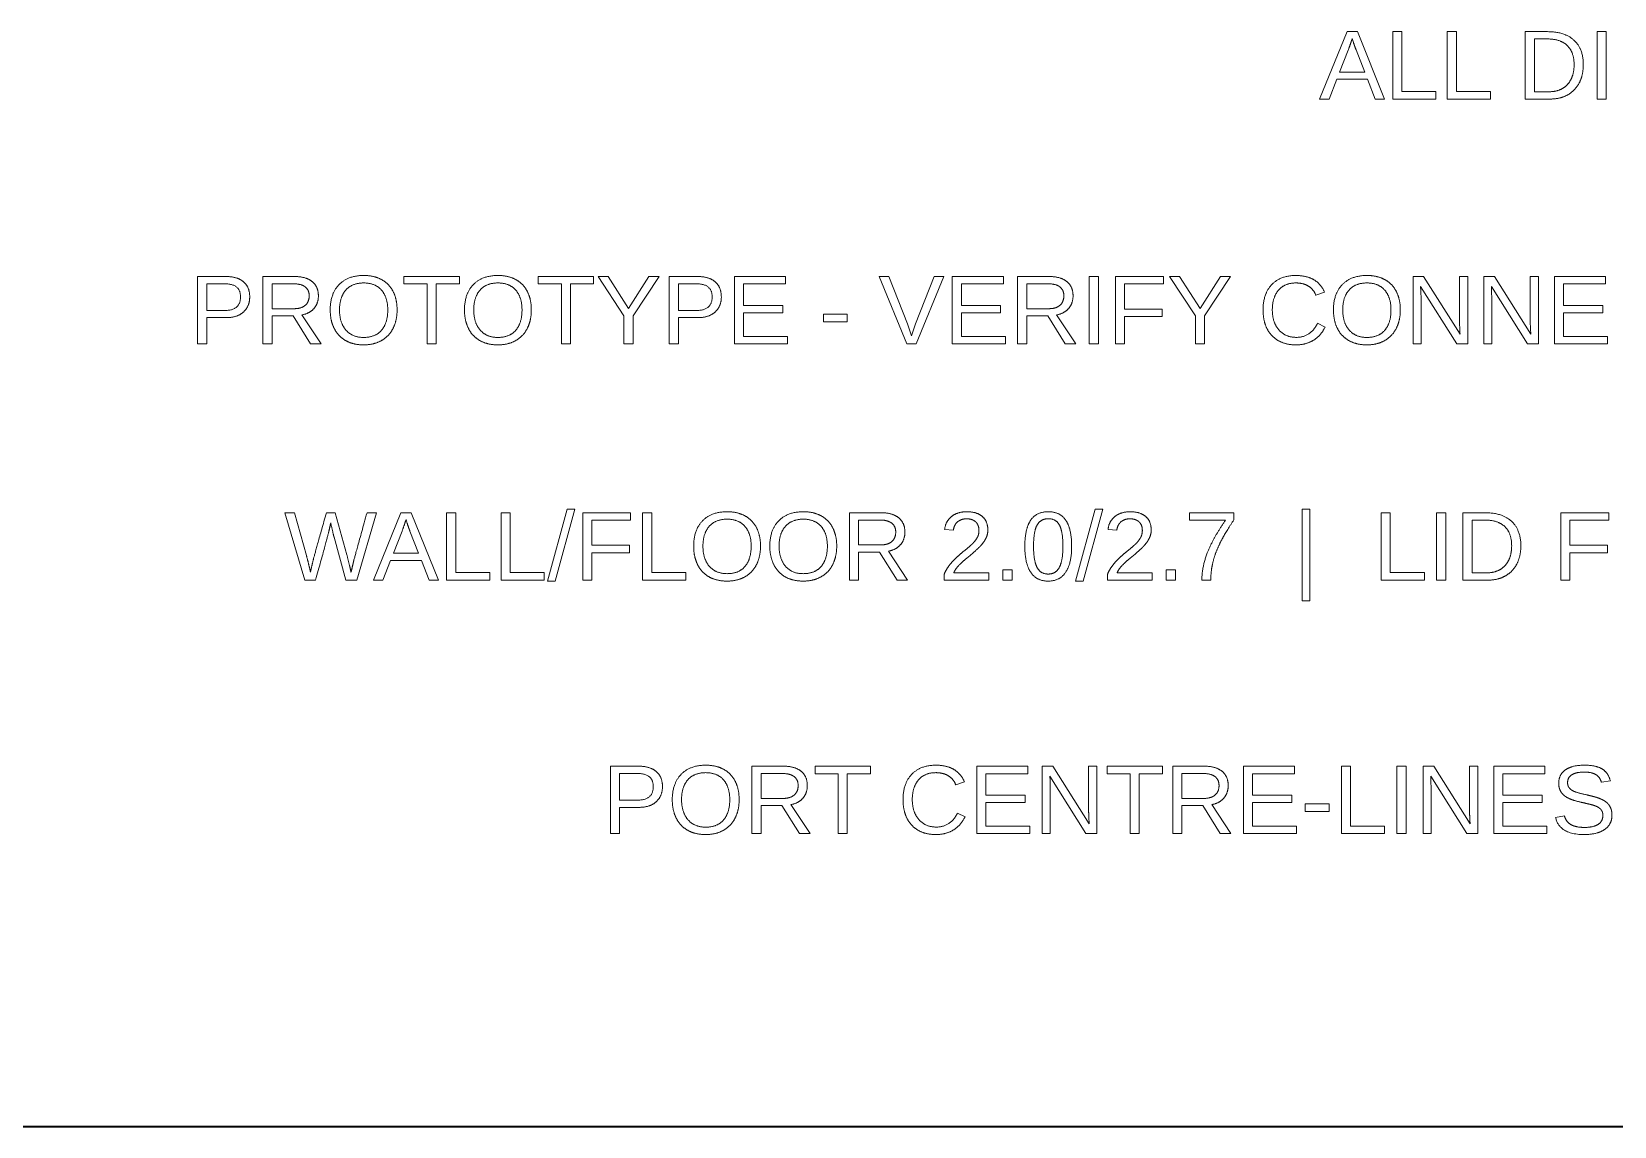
# Model space of a CAD drawing. Header units: millimetres. Extents: x 10 to 414, y 10 to 287.
# Drawn here: x 59.63 to 98.41, y 10 to 36.83 of the extents above; entities that cross this region are included whole.
import ezdxf

# ---------------------------------------------------------------- set-up
doc = ezdxf.new("R2010")
doc.units = ezdxf.units.MM
doc.layers.add('border', color=7, linetype='Continuous', lineweight=35)
doc.layers.add('dimensions', color=7, linetype='Continuous', lineweight=13)

msp = doc.modelspace()

# ---------------------------------------------------------------- linework, layer by layer
at = {"layer": 'border'}
msp.add_line((10, 10), (410, 10), dxfattribs=at)
at = {"layer": 'dimensions'}
for p, q in [((91.864, 36.825), (91.191, 35.174)), ((92.119, 36.825), (91.864, 36.825)), ((91.978, 36.623), (91.989, 36.656)), ((91.989, 36.656), (92.02, 36.559)), ((92.782, 35.174), (92.119, 36.825)), ((92.984, 36.825), (92.984, 35.174)), ((93.207, 36.825), (92.984, 36.825)), ((93.207, 35.357), (93.207, 36.825)), ((94.318, 36.825), (94.318, 35.174)), ((94.542, 36.825), (94.318, 36.825)), ((94.542, 35.357), (94.542, 36.825)), ((96.231, 36.825), (96.231, 35.174)), ((96.777, 36.825), (96.231, 36.825)), ((96.455, 36.646), (96.772, 36.646)), ((96.455, 35.353), (96.455, 36.646)), ((97.989, 36.825), (97.989, 35.174)), ((98.213, 36.825), (97.989, 36.825)), ((98.213, 35.174), (98.213, 36.825)), ((91.68, 35.831), (91.891, 36.374)), ((92.086, 36.376), (92.298, 35.831)), ((92.298, 35.831), (91.68, 35.831)), ((91.423, 35.174), (91.613, 35.657)), ((91.613, 35.657), (92.365, 35.657)), ((92.365, 35.657), (92.554, 35.174)), ((94.042, 35.357), (93.207, 35.357)), ((94.042, 35.174), (94.042, 35.357)), ((95.377, 35.357), (94.542, 35.357)), ((95.377, 35.174), (95.377, 35.357)), ((96.823, 35.353), (96.455, 35.353)), ((91.191, 35.174), (91.423, 35.174)), ((92.554, 35.174), (92.782, 35.174)), ((92.984, 35.174), (94.042, 35.174)), ((94.318, 35.174), (95.377, 35.174)), ((96.231, 35.174), (96.848, 35.174)), ((97.989, 35.174), (98.213, 35.174)), ((63.697, 30.825), (63.697, 29.174)), ((64.392, 30.825), (63.697, 30.825)), ((63.921, 30.646), (64.365, 30.646)), ((63.921, 29.994), (63.921, 30.646)), ((65.297, 30.825), (65.297, 29.174)), ((66.074, 30.825), (65.297, 30.825)), ((65.521, 30.646), (66.052, 30.646)), ((65.521, 30.036), (65.521, 30.646)), ((68.754, 30.825), (68.754, 30.642)), ((70.112, 30.825), (68.754, 30.825)), ((68.754, 30.642), (69.322, 30.642)), ((69.322, 30.642), (69.322, 29.174)), ((69.544, 30.642), (70.112, 30.642)), ((69.544, 29.174), (69.544, 30.642)), ((70.112, 30.642), (70.112, 30.825)), ((72.044, 30.825), (72.044, 30.642)), ((73.401, 30.825), (72.044, 30.825)), ((72.044, 30.642), (72.611, 30.642)), ((72.611, 30.642), (72.611, 29.174)), ((72.834, 30.642), (73.401, 30.642)), ((72.834, 29.174), (72.834, 30.642)), ((73.401, 30.642), (73.401, 30.825)), ((73.509, 30.825), (74.144, 29.858)), ((73.755, 30.825), (73.509, 30.825)), ((74.258, 30.039), (73.755, 30.825)), ((74.758, 30.825), (74.258, 30.039)), ((74.367, 29.858), (75.004, 30.825)), ((75.004, 30.825), (74.758, 30.825)), ((75.254, 30.825), (75.254, 29.174)), ((75.949, 30.825), (75.254, 30.825)), ((75.478, 30.646), (75.922, 30.646)), ((75.478, 29.994), (75.478, 30.646)), ((76.854, 30.825), (76.854, 29.174)), ((78.107, 30.825), (76.854, 30.825)), ((77.078, 30.642), (78.107, 30.642)), ((77.078, 30.113), (77.078, 30.642)), ((78.107, 30.642), (78.107, 30.825)), ((80.402, 30.825), (81.076, 29.174)), ((80.637, 30.825), (80.402, 30.825)), ((81.094, 29.663), (80.637, 30.825)), ((81.746, 30.825), (81.291, 29.663)), ((81.308, 29.174), (81.981, 30.825)), ((81.981, 30.825), (81.746, 30.825)), ((82.189, 30.825), (82.189, 29.174)), ((83.442, 30.825), (82.189, 30.825)), ((82.413, 30.642), (83.442, 30.642)), ((82.413, 30.113), (82.413, 30.642)), ((83.442, 30.642), (83.442, 30.825)), ((83.79, 30.825), (83.79, 29.174)), ((84.567, 30.825), (83.79, 30.825)), ((84.013, 30.646), (84.544, 30.646)), ((84.013, 30.036), (84.013, 30.646)), ((85.547, 30.825), (85.547, 29.174)), ((85.771, 30.825), (85.547, 30.825)), ((85.771, 29.174), (85.771, 30.825)), ((86.19, 30.825), (86.19, 29.174)), ((87.363, 30.825), (86.19, 30.825)), ((86.413, 30.642), (87.363, 30.642)), ((86.413, 30.028), (86.413, 30.642)), ((87.363, 30.642), (87.363, 30.825)), ((87.512, 30.825), (88.147, 29.858)), ((87.758, 30.825), (87.512, 30.825)), ((88.26, 30.039), (87.758, 30.825)), ((88.761, 30.825), (88.26, 30.039)), ((88.369, 29.858), (89.007, 30.825)), ((89.007, 30.825), (88.761, 30.825)), ((93.48, 30.825), (93.48, 29.174)), ((93.74, 30.825), (93.48, 30.825)), ((94.633, 29.409), (93.74, 30.825)), ((94.619, 30.825), (94.619, 29.742)), ((94.821, 30.825), (94.619, 30.825)), ((94.821, 29.174), (94.821, 30.825)), ((95.213, 30.825), (95.213, 29.174)), ((95.473, 30.825), (95.213, 30.825)), ((96.366, 29.409), (95.473, 30.825)), ((96.352, 30.825), (96.352, 29.742)), ((96.554, 30.825), (96.352, 30.825)), ((96.554, 29.174), (96.554, 30.825)), ((96.946, 30.825), (96.946, 29.174)), ((98.199, 30.825), (96.946, 30.825)), ((97.17, 30.642), (98.199, 30.642)), ((97.17, 30.113), (97.17, 30.642)), ((98.199, 30.642), (98.199, 30.825)), ((91.097, 30.37), (91.31, 30.441)), ((93.667, 30.58), (94.551, 29.174)), ((93.673, 30.466), (93.667, 30.58)), ((93.679, 30.271), (93.673, 30.466)), ((93.679, 29.174), (93.679, 30.271)), ((95.401, 30.58), (96.284, 29.174)), ((95.406, 30.466), (95.401, 30.58)), ((95.412, 30.271), (95.406, 30.466)), ((95.412, 29.174), (95.412, 30.271)), ((64.374, 29.994), (63.921, 29.994)), ((66.062, 30.036), (65.521, 30.036)), ((66.722, 29.174), (66.254, 29.885)), ((75.931, 29.994), (75.478, 29.994)), ((78.037, 30.113), (77.078, 30.113)), ((77.078, 29.932), (78.037, 29.932)), ((77.078, 29.357), (77.078, 29.932)), ((78.037, 29.932), (78.037, 30.113)), ((79.032, 29.905), (79.032, 29.718)), ((79.618, 29.905), (79.032, 29.905)), ((79.618, 29.718), (79.618, 29.905)), ((83.371, 30.113), (82.413, 30.113)), ((82.413, 29.932), (83.371, 29.932)), ((82.413, 29.357), (82.413, 29.932)), ((83.371, 29.932), (83.371, 30.113)), ((84.554, 30.036), (84.013, 30.036)), ((85.215, 29.174), (84.746, 29.885)), ((87.335, 30.028), (86.413, 30.028)), ((87.335, 29.843), (87.335, 30.028)), ((98.129, 30.113), (97.17, 30.113)), ((97.17, 29.932), (98.129, 29.932)), ((97.17, 29.357), (97.17, 29.932)), ((98.129, 29.932), (98.129, 30.113)), ((63.921, 29.817), (64.406, 29.817)), ((63.921, 29.174), (63.921, 29.817)), ((65.521, 29.859), (66.036, 29.859)), ((65.521, 29.174), (65.521, 29.859)), ((66.036, 29.859), (66.465, 29.174)), ((74.144, 29.858), (74.144, 29.174)), ((74.367, 29.174), (74.367, 29.858)), ((75.478, 29.817), (75.963, 29.817)), ((75.478, 29.174), (75.478, 29.817)), ((79.032, 29.718), (79.618, 29.718)), ((81.193, 29.371), (81.094, 29.663)), ((81.291, 29.663), (81.193, 29.371)), ((84.013, 29.859), (84.528, 29.859)), ((84.013, 29.174), (84.013, 29.859)), ((84.528, 29.859), (84.957, 29.174)), ((86.413, 29.843), (87.335, 29.843)), ((86.413, 29.174), (86.413, 29.843)), ((88.147, 29.858), (88.147, 29.174)), ((88.369, 29.174), (88.369, 29.858)), ((91.325, 29.586), (91.142, 29.678)), ((63.697, 29.174), (63.921, 29.174)), ((65.297, 29.174), (65.521, 29.174)), ((66.465, 29.174), (66.722, 29.174)), ((69.322, 29.174), (69.544, 29.174)), ((72.611, 29.174), (72.834, 29.174)), ((74.144, 29.174), (74.367, 29.174)), ((75.254, 29.174), (75.478, 29.174)), ((76.854, 29.174), (78.155, 29.174)), ((78.155, 29.357), (77.078, 29.357)), ((78.155, 29.174), (78.155, 29.357)), ((81.076, 29.174), (81.308, 29.174)), ((82.189, 29.174), (83.49, 29.174)), ((83.49, 29.357), (82.413, 29.357)), ((83.49, 29.174), (83.49, 29.357)), ((83.79, 29.174), (84.013, 29.174)), ((84.957, 29.174), (85.215, 29.174)), ((85.547, 29.174), (85.771, 29.174)), ((86.19, 29.174), (86.413, 29.174)), ((88.147, 29.174), (88.369, 29.174)), ((93.48, 29.174), (93.679, 29.174)), ((94.551, 29.174), (94.821, 29.174)), ((95.213, 29.174), (95.412, 29.174)), ((96.284, 29.174), (96.554, 29.174)), ((96.946, 29.174), (98.247, 29.174)), ((98.247, 29.357), (97.17, 29.357)), ((98.247, 29.174), (98.247, 29.357)), ((65.835, 25.036), (66.322, 23.385)), ((66.069, 25.036), (65.835, 25.036)), ((66.365, 23.987), (66.069, 25.036)), ((67.067, 25.036), (66.853, 25.036)), ((67.354, 24.008), (67.067, 25.036)), ((67.596, 23.385), (68.082, 25.036)), ((68.082, 25.036), (67.849, 25.036)), ((68.679, 25.036), (68.006, 23.385)), ((68.934, 25.036), (68.679, 25.036)), ((68.793, 24.834), (68.804, 24.867)), ((68.804, 24.867), (68.835, 24.77)), ((69.597, 23.385), (68.934, 25.036)), ((69.799, 25.036), (69.799, 23.385)), ((70.022, 25.036), (69.799, 25.036)), ((70.022, 23.568), (70.022, 25.036)), ((71.133, 25.036), (71.133, 23.385)), ((71.357, 25.036), (71.133, 25.036)), ((71.357, 23.568), (71.357, 25.036)), ((72.753, 25.124), (72.271, 23.361)), ((72.461, 23.361), (72.938, 25.124)), ((72.938, 25.124), (72.753, 25.124)), ((73.135, 25.036), (73.135, 23.385)), ((74.308, 25.036), (73.135, 25.036)), ((73.359, 24.853), (74.308, 24.853)), ((73.359, 24.239), (73.359, 24.853)), ((74.308, 24.853), (74.308, 25.036)), ((74.601, 25.036), (74.601, 23.385)), ((74.825, 25.036), (74.601, 25.036)), ((74.825, 23.568), (74.825, 25.036)), ((79.669, 25.036), (79.669, 23.385)), ((80.446, 25.036), (79.669, 25.036)), ((79.893, 24.857), (80.424, 24.857)), ((79.893, 24.247), (79.893, 24.857)), ((85.69, 25.124), (85.209, 23.361)), ((85.399, 23.361), (85.876, 25.124)), ((85.876, 25.124), (85.69, 25.124)), ((88, 25.036), (88, 24.857)), ((89.091, 25.036), (88, 25.036)), ((88, 24.857), (88.887, 24.857)), ((89.091, 24.865), (89.091, 25.036)), ((90.76, 25.124), (90.76, 22.876)), ((90.954, 25.124), (90.76, 25.124)), ((90.954, 22.876), (90.954, 25.124)), ((92.699, 25.036), (92.699, 23.385)), ((92.923, 25.036), (92.699, 25.036)), ((92.923, 23.568), (92.923, 25.036)), ((94.059, 25.036), (94.059, 23.385)), ((94.283, 25.036), (94.059, 25.036)), ((94.283, 23.385), (94.283, 25.036)), ((94.701, 25.036), (94.701, 23.385)), ((95.247, 25.036), (94.701, 25.036)), ((94.925, 24.857), (95.242, 24.857)), ((94.925, 23.564), (94.925, 24.857)), ((97.101, 25.036), (97.101, 23.385)), ((98.274, 25.036), (97.101, 25.036)), ((97.325, 24.853), (98.274, 24.853)), ((97.325, 24.239), (97.325, 24.853)), ((98.274, 24.853), (98.274, 25.036)), ((67.042, 24.434), (67.328, 23.385)), ((68.496, 24.042), (68.706, 24.585)), ((68.901, 24.587), (69.113, 24.042)), ((82.003, 24.628), (82.218, 24.608)), ((86.006, 24.628), (86.221, 24.608)), ((74.28, 24.239), (73.359, 24.239)), ((73.359, 24.054), (74.28, 24.054)), ((73.359, 23.385), (73.359, 24.054)), ((74.28, 24.054), (74.28, 24.239)), ((80.433, 24.247), (79.893, 24.247)), ((79.893, 24.07), (80.408, 24.07)), ((79.893, 23.385), (79.893, 24.07)), ((80.408, 24.07), (80.837, 23.385)), ((81.094, 23.385), (80.626, 24.096)), ((98.246, 24.239), (97.325, 24.239)), ((97.325, 24.054), (98.246, 24.054)), ((97.325, 23.385), (97.325, 24.054)), ((98.246, 24.054), (98.246, 24.239)), ((68.238, 23.385), (68.428, 23.868)), ((68.428, 23.868), (69.18, 23.868)), ((69.113, 24.042), (68.496, 24.042)), ((69.18, 23.868), (69.369, 23.385)), ((66.322, 23.385), (66.589, 23.385)), ((67.328, 23.385), (67.596, 23.385)), ((67.468, 23.623), (67.457, 23.582)), ((68.006, 23.385), (68.238, 23.385)), ((69.369, 23.385), (69.597, 23.385)), ((69.799, 23.385), (70.857, 23.385)), ((70.857, 23.568), (70.022, 23.568)), ((70.857, 23.385), (70.857, 23.568)), ((71.133, 23.385), (72.192, 23.385)), ((72.192, 23.568), (71.357, 23.568)), ((72.192, 23.385), (72.192, 23.568)), ((72.271, 23.361), (72.461, 23.361)), ((73.135, 23.385), (73.359, 23.385)), ((74.601, 23.385), (75.659, 23.385)), ((75.659, 23.568), (74.825, 23.568)), ((75.659, 23.385), (75.659, 23.568)), ((79.669, 23.385), (79.893, 23.385)), ((80.837, 23.385), (81.094, 23.385)), ((81.993, 23.534), (81.993, 23.385)), ((81.993, 23.385), (83.087, 23.385)), ((83.087, 23.564), (82.225, 23.564)), ((83.087, 23.385), (83.087, 23.564)), ((83.426, 23.641), (83.426, 23.385)), ((83.655, 23.641), (83.426, 23.641)), ((83.426, 23.385), (83.655, 23.385)), ((83.655, 23.385), (83.655, 23.641)), ((85.209, 23.361), (85.399, 23.361)), ((85.996, 23.534), (85.996, 23.385)), ((85.996, 23.385), (87.09, 23.385)), ((87.09, 23.564), (86.228, 23.564)), ((87.09, 23.385), (87.09, 23.564)), ((87.429, 23.641), (87.429, 23.385)), ((87.658, 23.641), (87.429, 23.641)), ((87.429, 23.385), (87.658, 23.385)), ((87.658, 23.385), (87.658, 23.641)), ((88.305, 23.385), (88.525, 23.385)), ((92.699, 23.385), (93.758, 23.385)), ((93.758, 23.568), (92.923, 23.568)), ((93.758, 23.385), (93.758, 23.568)), ((94.059, 23.385), (94.283, 23.385)), ((94.701, 23.385), (95.319, 23.385)), ((95.293, 23.564), (94.925, 23.564)), ((97.101, 23.385), (97.325, 23.385)), ((90.76, 22.876), (90.954, 22.876)), ((73.811, 18.825), (73.811, 17.174)), ((74.506, 18.825), (73.811, 18.825)), ((74.035, 18.646), (74.479, 18.646)), ((74.035, 17.994), (74.035, 18.646)), ((77.279, 18.825), (77.279, 17.174)), ((78.056, 18.825), (77.279, 18.825)), ((77.503, 18.646), (78.033, 18.646)), ((77.503, 18.036), (77.503, 18.646)), ((78.826, 18.825), (78.826, 18.642)), ((80.183, 18.825), (78.826, 18.825)), ((78.826, 18.642), (79.393, 18.642)), ((79.393, 18.642), (79.393, 17.174)), ((79.615, 18.642), (80.183, 18.642)), ((79.615, 17.174), (79.615, 18.642)), ((80.183, 18.642), (80.183, 18.825)), ((82.791, 18.825), (82.791, 17.174)), ((84.044, 18.825), (82.791, 18.825)), ((83.015, 18.642), (84.044, 18.642)), ((83.015, 18.113), (83.015, 18.642)), ((84.044, 18.642), (84.044, 18.825)), ((84.392, 18.825), (84.392, 17.174)), ((84.652, 18.825), (84.392, 18.825)), ((85.545, 17.409), (84.652, 18.825)), ((85.531, 18.825), (85.531, 17.742)), ((85.733, 18.825), (85.531, 18.825)), ((85.733, 17.174), (85.733, 18.825)), ((85.982, 18.825), (85.982, 18.642)), ((87.339, 18.825), (85.982, 18.825)), ((85.982, 18.642), (86.549, 18.642)), ((86.549, 18.642), (86.549, 17.174)), ((86.772, 18.642), (87.339, 18.642)), ((86.772, 17.174), (86.772, 18.642)), ((87.339, 18.642), (87.339, 18.825)), ((87.591, 18.825), (87.591, 17.174)), ((88.368, 18.825), (87.591, 18.825)), ((87.815, 18.646), (88.346, 18.646)), ((87.815, 18.036), (87.815, 18.646)), ((89.324, 18.825), (89.324, 17.174)), ((90.577, 18.825), (89.324, 18.825)), ((89.548, 18.642), (90.577, 18.642)), ((89.548, 18.113), (89.548, 18.642)), ((90.577, 18.642), (90.577, 18.825)), ((91.724, 18.825), (91.724, 17.174)), ((91.948, 18.825), (91.724, 18.825)), ((91.948, 17.357), (91.948, 18.825)), ((93.084, 18.825), (93.084, 17.174)), ((93.308, 18.825), (93.084, 18.825)), ((93.308, 17.174), (93.308, 18.825)), ((93.726, 18.825), (93.726, 17.174)), ((93.986, 18.825), (93.726, 18.825)), ((94.879, 17.409), (93.986, 18.825)), ((94.865, 18.825), (94.865, 17.742)), ((95.067, 18.825), (94.865, 18.825)), ((95.067, 17.174), (95.067, 18.825)), ((95.459, 18.825), (95.459, 17.174)), ((96.712, 18.825), (95.459, 18.825)), ((95.683, 18.642), (96.712, 18.642)), ((95.683, 18.113), (95.683, 18.642)), ((96.712, 18.642), (96.712, 18.825)), ((82.276, 18.37), (82.488, 18.441)), ((84.579, 18.58), (85.463, 17.174)), ((84.585, 18.466), (84.579, 18.58)), ((84.591, 18.271), (84.585, 18.466)), ((84.591, 17.174), (84.591, 18.271)), ((93.913, 18.58), (94.797, 17.174)), ((93.919, 18.466), (93.913, 18.58)), ((93.925, 18.271), (93.919, 18.466)), ((93.925, 17.174), (93.925, 18.271)), ((98.095, 18.431), (98.315, 18.47)), ((74.488, 17.994), (74.035, 17.994)), ((78.043, 18.036), (77.503, 18.036)), ((77.503, 17.859), (78.017, 17.859)), ((77.503, 17.174), (77.503, 17.859)), ((78.017, 17.859), (78.446, 17.174)), ((78.704, 17.174), (78.235, 17.885)), ((83.974, 18.113), (83.015, 18.113)), ((83.015, 17.932), (83.974, 17.932)), ((83.015, 17.357), (83.015, 17.932)), ((83.974, 17.932), (83.974, 18.113)), ((88.355, 18.036), (87.815, 18.036)), ((87.815, 17.859), (88.329, 17.859)), ((87.815, 17.174), (87.815, 17.859)), ((88.329, 17.859), (88.758, 17.174)), ((89.016, 17.174), (88.547, 17.885)), ((90.507, 18.113), (89.548, 18.113)), ((89.548, 17.932), (90.507, 17.932)), ((89.548, 17.357), (89.548, 17.932)), ((90.507, 17.932), (90.507, 18.113)), ((90.835, 17.905), (90.835, 17.718)), ((91.421, 17.905), (90.835, 17.905)), ((91.421, 17.718), (91.421, 17.905)), ((96.642, 18.113), (95.683, 18.113)), ((95.683, 17.932), (96.642, 17.932)), ((95.683, 17.357), (95.683, 17.932)), ((96.642, 17.932), (96.642, 18.113)), ((74.035, 17.817), (74.52, 17.817)), ((74.035, 17.174), (74.035, 17.817)), ((82.503, 17.586), (82.32, 17.678)), ((90.835, 17.718), (91.421, 17.718)), ((97.189, 17.613), (96.972, 17.57)), ((73.811, 17.174), (74.035, 17.174)), ((77.279, 17.174), (77.503, 17.174)), ((78.446, 17.174), (78.704, 17.174)), ((79.393, 17.174), (79.615, 17.174)), ((82.791, 17.174), (84.092, 17.174)), ((84.092, 17.357), (83.015, 17.357)), ((84.092, 17.174), (84.092, 17.357)), ((84.392, 17.174), (84.591, 17.174)), ((85.463, 17.174), (85.733, 17.174)), ((86.549, 17.174), (86.772, 17.174)), ((87.591, 17.174), (87.815, 17.174)), ((88.758, 17.174), (89.016, 17.174)), ((89.324, 17.174), (90.625, 17.174)), ((90.625, 17.357), (89.548, 17.357)), ((90.625, 17.174), (90.625, 17.357)), ((91.724, 17.174), (92.783, 17.174)), ((92.783, 17.357), (91.948, 17.357)), ((92.783, 17.174), (92.783, 17.357)), ((93.084, 17.174), (93.308, 17.174)), ((93.726, 17.174), (93.925, 17.174)), ((94.797, 17.174), (95.067, 17.174)), ((95.459, 17.174), (96.76, 17.174)), ((96.76, 17.357), (95.683, 17.357)), ((96.76, 17.174), (96.76, 17.357))]:
    msp.add_line(p, q, dxfattribs=at)
for points in [[(91.978, 36.623), (91.949, 36.526), (91.891, 36.374)], [(92.086, 36.376), (92.053, 36.457), (92.02, 36.559)], [(97.259, 36.485), (97.091, 36.646), (96.772, 36.646)], [(96.777, 36.825), (97.196, 36.825), (97.424, 36.615)], [(97.427, 36.016), (97.427, 36.323), (97.259, 36.485)], [(97.424, 36.615), (97.652, 36.404), (97.652, 36.016)], [(97.354, 35.663), (97.427, 35.812), (97.427, 36.016)], [(97.652, 36.016), (97.652, 35.761), (97.553, 35.569)], [(96.823, 35.353), (97.004, 35.353), (97.142, 35.433)], [(97.142, 35.433), (97.28, 35.513), (97.354, 35.663)], [(97.553, 35.569), (97.453, 35.378), (97.27, 35.276)], [(97.27, 35.276), (97.088, 35.174), (96.848, 35.174)], [(64.749, 30.326), (64.749, 30.646), (64.365, 30.646)], [(64.392, 30.825), (64.669, 30.825), (64.822, 30.695)], [(64.822, 30.695), (64.974, 30.565), (64.974, 30.328)], [(66.334, 30.57), (66.236, 30.646), (66.052, 30.646)], [(66.074, 30.825), (66.353, 30.825), (66.505, 30.7)], [(66.505, 30.7), (66.657, 30.575), (66.657, 30.353)], [(67.164, 30.626), (67.381, 30.85), (67.768, 30.85)], [(67.768, 30.667), (67.484, 30.667), (67.329, 30.493)], [(67.768, 30.85), (68.02, 30.85), (68.205, 30.749)], [(68.203, 30.491), (68.049, 30.667), (67.768, 30.667)], [(68.205, 30.749), (68.39, 30.649), (68.488, 30.458)], [(70.454, 30.626), (70.671, 30.85), (71.057, 30.85)], [(71.057, 30.667), (70.774, 30.667), (70.619, 30.493)], [(71.057, 30.85), (71.309, 30.85), (71.494, 30.749)], [(71.493, 30.491), (71.338, 30.667), (71.057, 30.667)], [(71.494, 30.749), (71.679, 30.649), (71.777, 30.458)], [(76.306, 30.326), (76.306, 30.646), (75.922, 30.646)], [(75.949, 30.825), (76.226, 30.825), (76.379, 30.695)], [(76.379, 30.695), (76.531, 30.565), (76.531, 30.328)], [(84.826, 30.57), (84.728, 30.646), (84.544, 30.646)], [(84.567, 30.825), (84.846, 30.825), (84.997, 30.7)], [(84.997, 30.7), (85.149, 30.575), (85.149, 30.353)], [(90.018, 30.626), (90.231, 30.85), (90.609, 30.85)], [(90.611, 30.667), (90.337, 30.667), (90.185, 30.49)], [(90.609, 30.85), (90.872, 30.85), (91.049, 30.746)], [(90.913, 30.591), (90.786, 30.667), (90.611, 30.667)], [(91.049, 30.746), (91.226, 30.643), (91.31, 30.441)], [(91.747, 30.626), (91.963, 30.85), (92.35, 30.85)], [(92.35, 30.667), (92.067, 30.667), (91.912, 30.493)], [(92.35, 30.85), (92.602, 30.85), (92.787, 30.749)], [(92.786, 30.491), (92.631, 30.667), (92.35, 30.667)], [(92.787, 30.749), (92.972, 30.649), (93.07, 30.458)], [(64.374, 29.994), (64.749, 29.994), (64.749, 30.326)], [(64.974, 30.328), (64.974, 30.094), (64.821, 29.955)], [(66.432, 30.35), (66.432, 30.495), (66.334, 30.57)], [(66.335, 30.119), (66.432, 30.202), (66.432, 30.35)], [(66.657, 30.353), (66.657, 30.169), (66.55, 30.043)], [(66.947, 30.007), (66.947, 30.403), (67.164, 30.626)], [(67.329, 30.493), (67.175, 30.32), (67.175, 30.007)], [(68.357, 30.007), (68.357, 30.315), (68.203, 30.491)], [(68.488, 30.458), (68.586, 30.267), (68.586, 30.007)], [(70.237, 30.007), (70.237, 30.403), (70.454, 30.626)], [(70.619, 30.493), (70.464, 30.32), (70.464, 30.007)], [(71.647, 30.007), (71.647, 30.315), (71.493, 30.491)], [(71.777, 30.458), (71.875, 30.267), (71.875, 30.007)], [(75.931, 29.994), (76.306, 29.994), (76.306, 30.326)], [(76.531, 30.328), (76.531, 30.094), (76.378, 29.955)], [(84.924, 30.35), (84.924, 30.495), (84.826, 30.57)], [(84.827, 30.119), (84.924, 30.202), (84.924, 30.35)], [(85.149, 30.353), (85.149, 30.169), (85.042, 30.043)], [(89.805, 30.007), (89.805, 30.402), (90.018, 30.626)], [(90.185, 30.49), (90.032, 30.314), (90.032, 30.007)], [(91.097, 30.37), (91.04, 30.514), (90.913, 30.591)], [(91.53, 30.007), (91.53, 30.403), (91.747, 30.626)], [(91.912, 30.493), (91.757, 30.32), (91.757, 30.007)], [(92.94, 30.007), (92.94, 30.315), (92.786, 30.491)], [(93.07, 30.458), (93.168, 30.267), (93.168, 30.007)], [(64.821, 29.955), (64.668, 29.817), (64.406, 29.817)], [(66.062, 30.036), (66.238, 30.036), (66.335, 30.119)], [(66.55, 30.043), (66.442, 29.918), (66.254, 29.885)], [(67.045, 29.552), (66.947, 29.747), (66.947, 30.007)], [(67.175, 30.007), (67.175, 29.696), (67.331, 29.514)], [(68.204, 29.508), (68.357, 29.685), (68.357, 30.007)], [(68.586, 30.007), (68.586, 29.748), (68.487, 29.554)], [(70.334, 29.552), (70.237, 29.747), (70.237, 30.007)], [(70.464, 30.007), (70.464, 29.696), (70.621, 29.514)], [(71.494, 29.508), (71.647, 29.685), (71.647, 30.007)], [(71.875, 30.007), (71.875, 29.748), (71.776, 29.554)], [(76.378, 29.955), (76.225, 29.817), (75.963, 29.817)], [(84.554, 30.036), (84.731, 30.036), (84.827, 30.119)], [(85.042, 30.043), (84.935, 29.918), (84.746, 29.885)], [(89.9, 29.551), (89.805, 29.743), (89.805, 30.007)], [(90.032, 30.007), (90.032, 29.704), (90.191, 29.519)], [(91.627, 29.552), (91.53, 29.747), (91.53, 30.007)], [(91.757, 30.007), (91.757, 29.696), (91.914, 29.514)], [(92.787, 29.508), (92.94, 29.685), (92.94, 30.007)], [(93.168, 30.007), (93.168, 29.748), (93.069, 29.554)], [(67.327, 29.254), (67.142, 29.357), (67.045, 29.552)], [(67.331, 29.514), (67.488, 29.332), (67.765, 29.332)], [(67.765, 29.332), (68.051, 29.332), (68.204, 29.508)], [(68.487, 29.554), (68.388, 29.359), (68.203, 29.255)], [(70.616, 29.254), (70.431, 29.357), (70.334, 29.552)], [(70.621, 29.514), (70.777, 29.332), (71.055, 29.332)], [(71.055, 29.332), (71.341, 29.332), (71.494, 29.508)], [(71.776, 29.554), (71.677, 29.359), (71.492, 29.255)], [(90.178, 29.254), (89.996, 29.358), (89.9, 29.551)], [(90.191, 29.519), (90.35, 29.334), (90.621, 29.334)], [(90.621, 29.334), (90.967, 29.334), (91.142, 29.678)], [(91.325, 29.586), (91.223, 29.373), (91.038, 29.262)], [(91.909, 29.254), (91.724, 29.357), (91.627, 29.552)], [(91.914, 29.514), (92.07, 29.332), (92.348, 29.332)], [(92.348, 29.332), (92.634, 29.332), (92.787, 29.508)], [(93.069, 29.554), (92.97, 29.359), (92.785, 29.255)], [(94.633, 29.409), (94.619, 29.639), (94.619, 29.742)], [(96.366, 29.409), (96.352, 29.639), (96.352, 29.742)], [(67.765, 29.15), (67.511, 29.15), (67.327, 29.254)], [(68.203, 29.255), (68.017, 29.15), (67.765, 29.15)], [(71.055, 29.15), (70.801, 29.15), (70.616, 29.254)], [(71.492, 29.255), (71.307, 29.15), (71.055, 29.15)], [(90.61, 29.15), (90.36, 29.15), (90.178, 29.254)], [(91.038, 29.262), (90.854, 29.15), (90.61, 29.15)], [(92.348, 29.15), (92.094, 29.15), (91.909, 29.254)], [(92.785, 29.255), (92.6, 29.15), (92.348, 29.15)], [(66.527, 23.863), (66.564, 24.015), (66.853, 25.036)], [(67.519, 23.842), (67.539, 23.927), (67.849, 25.036)], [(68.793, 24.834), (68.764, 24.737), (68.706, 24.585)], [(75.853, 24.218), (75.853, 24.614), (76.069, 24.837)], [(76.069, 24.837), (76.286, 25.061), (76.673, 25.061)], [(76.673, 24.878), (76.389, 24.878), (76.235, 24.704)], [(76.673, 25.061), (76.925, 25.061), (77.11, 24.96)], [(77.108, 24.702), (76.954, 24.878), (76.673, 24.878)], [(77.11, 24.96), (77.295, 24.86), (77.393, 24.669)], [(77.719, 24.218), (77.719, 24.614), (77.936, 24.837)], [(77.936, 24.837), (78.153, 25.061), (78.54, 25.061)], [(78.54, 24.878), (78.256, 24.878), (78.101, 24.704)], [(78.54, 25.061), (78.792, 25.061), (78.977, 24.96)], [(78.975, 24.702), (78.821, 24.878), (78.54, 24.878)], [(78.977, 24.96), (79.162, 24.86), (79.26, 24.669)], [(80.706, 24.781), (80.608, 24.857), (80.424, 24.857)], [(80.446, 25.036), (80.725, 25.036), (80.877, 24.911)], [(80.877, 24.911), (81.029, 24.786), (81.029, 24.564)], [(82.003, 24.628), (82.026, 24.826), (82.171, 24.943)], [(82.171, 24.943), (82.315, 25.061), (82.543, 25.061)], [(82.543, 24.887), (82.408, 24.887), (82.321, 24.814)], [(82.543, 25.061), (82.792, 25.061), (82.927, 24.943)], [(82.764, 24.812), (82.685, 24.887), (82.543, 24.887)], [(82.927, 24.943), (83.061, 24.825), (83.061, 24.608)], [(83.968, 24.211), (83.968, 24.636), (84.107, 24.848)], [(84.107, 24.848), (84.246, 25.061), (84.546, 25.061)], [(84.546, 24.889), (84.351, 24.889), (84.266, 24.731)], [(84.546, 25.061), (84.837, 25.061), (84.976, 24.846)], [(84.818, 24.729), (84.735, 24.889), (84.546, 24.889)], [(84.976, 24.846), (85.115, 24.632), (85.115, 24.211)], [(86.006, 24.628), (86.029, 24.826), (86.174, 24.943)], [(86.174, 24.943), (86.319, 25.061), (86.546, 25.061)], [(86.546, 24.887), (86.411, 24.887), (86.324, 24.814)], [(86.546, 25.061), (86.796, 25.061), (86.93, 24.943)], [(86.767, 24.812), (86.688, 24.887), (86.546, 24.887)], [(86.93, 24.943), (87.064, 24.825), (87.064, 24.608)], [(88.439, 24.051), (88.573, 24.401), (88.887, 24.857)], [(89.091, 24.865), (88.838, 24.478), (88.734, 24.259)], [(95.729, 24.696), (95.561, 24.857), (95.242, 24.857)], [(95.247, 25.036), (95.667, 25.036), (95.895, 24.826)], [(95.895, 24.826), (96.122, 24.615), (96.122, 24.227)], [(66.909, 24.559), (66.888, 24.468), (66.589, 23.385)], [(66.96, 24.786), (66.93, 24.65), (66.909, 24.559)], [(67.042, 24.434), (67.014, 24.532), (66.96, 24.786)], [(68.901, 24.587), (68.868, 24.668), (68.835, 24.77)], [(76.235, 24.704), (76.08, 24.531), (76.08, 24.218)], [(77.262, 24.218), (77.262, 24.526), (77.108, 24.702)], [(77.393, 24.669), (77.491, 24.478), (77.491, 24.218)], [(78.101, 24.704), (77.947, 24.531), (77.947, 24.218)], [(79.129, 24.218), (79.129, 24.526), (78.975, 24.702)], [(79.26, 24.669), (79.358, 24.478), (79.358, 24.218)], [(80.804, 24.561), (80.804, 24.705), (80.706, 24.781)], [(80.707, 24.33), (80.804, 24.413), (80.804, 24.561)], [(81.029, 24.564), (81.029, 24.38), (80.921, 24.254)], [(82.321, 24.814), (82.233, 24.741), (82.218, 24.608)], [(82.844, 24.601), (82.844, 24.737), (82.764, 24.812)], [(82.798, 24.421), (82.844, 24.5), (82.844, 24.601)], [(83.061, 24.608), (83.061, 24.512), (83.017, 24.417)], [(84.266, 24.731), (84.181, 24.573), (84.181, 24.211)], [(84.901, 24.211), (84.901, 24.568), (84.818, 24.729)], [(86.324, 24.814), (86.237, 24.741), (86.221, 24.608)], [(86.847, 24.601), (86.847, 24.737), (86.767, 24.812)], [(86.801, 24.421), (86.847, 24.5), (86.847, 24.601)], [(87.064, 24.608), (87.064, 24.512), (87.02, 24.417)], [(95.897, 24.227), (95.897, 24.534), (95.729, 24.696)], [(75.95, 23.763), (75.853, 23.958), (75.853, 24.218)], [(76.08, 24.218), (76.08, 23.907), (76.236, 23.725)], [(77.109, 23.719), (77.262, 23.896), (77.262, 24.218)], [(77.491, 24.218), (77.491, 23.959), (77.392, 23.764)], [(77.817, 23.763), (77.719, 23.958), (77.719, 24.218)], [(77.947, 24.218), (77.947, 23.907), (78.103, 23.725)], [(78.976, 23.719), (79.129, 23.896), (79.129, 24.218)], [(79.358, 24.218), (79.358, 23.959), (79.259, 23.764)], [(80.433, 24.247), (80.61, 24.247), (80.707, 24.33)], [(80.921, 24.254), (80.814, 24.129), (80.626, 24.096)], [(82.32, 23.965), (82.415, 24.05), (82.508, 24.123)], [(82.508, 24.123), (82.601, 24.196), (82.676, 24.268)], [(82.886, 24.227), (82.799, 24.132), (82.554, 23.933)], [(82.676, 24.268), (82.751, 24.341), (82.798, 24.421)], [(83.017, 24.417), (82.973, 24.322), (82.886, 24.227)], [(84.111, 23.578), (83.968, 23.795), (83.968, 24.211)], [(84.181, 24.211), (84.181, 23.859), (84.267, 23.696)], [(84.814, 23.7), (84.901, 23.866), (84.901, 24.211)], [(85.115, 24.211), (85.115, 23.797), (84.969, 23.579)], [(86.323, 23.965), (86.418, 24.05), (86.511, 24.123)], [(86.511, 24.123), (86.604, 24.196), (86.679, 24.268)], [(86.889, 24.227), (86.803, 24.132), (86.558, 23.933)], [(86.679, 24.268), (86.754, 24.341), (86.801, 24.421)], [(87.02, 24.417), (86.976, 24.322), (86.889, 24.227)], [(88.305, 23.385), (88.305, 23.701), (88.439, 24.051)], [(88.734, 24.259), (88.629, 24.04), (88.577, 23.827)], [(95.824, 23.873), (95.897, 24.023), (95.897, 24.227)], [(96.122, 24.227), (96.122, 23.972), (96.023, 23.78)], [(66.365, 23.987), (66.418, 23.79), (66.462, 23.582)], [(66.462, 23.582), (66.49, 23.711), (66.527, 23.863)], [(67.354, 24.008), (67.42, 23.756), (67.457, 23.582)], [(67.468, 23.623), (67.499, 23.757), (67.519, 23.842)], [(76.232, 23.464), (76.047, 23.568), (75.95, 23.763)], [(76.236, 23.725), (76.393, 23.543), (76.671, 23.543)], [(76.671, 23.543), (76.956, 23.543), (77.109, 23.719)], [(77.392, 23.764), (77.293, 23.57), (77.108, 23.466)], [(78.098, 23.464), (77.914, 23.568), (77.817, 23.763)], [(78.103, 23.725), (78.26, 23.543), (78.537, 23.543)], [(78.537, 23.543), (78.823, 23.543), (78.976, 23.719)], [(79.259, 23.764), (79.16, 23.57), (78.974, 23.466)], [(81.993, 23.534), (82.053, 23.671), (82.139, 23.776)], [(82.139, 23.776), (82.225, 23.88), (82.32, 23.965)], [(82.34, 23.735), (82.26, 23.646), (82.225, 23.564)], [(82.554, 23.933), (82.42, 23.823), (82.34, 23.735)], [(84.267, 23.696), (84.353, 23.534), (84.541, 23.534)], [(84.541, 23.534), (84.727, 23.534), (84.814, 23.7)], [(85.996, 23.534), (86.056, 23.671), (86.142, 23.776)], [(86.142, 23.776), (86.228, 23.88), (86.323, 23.965)], [(86.343, 23.735), (86.263, 23.646), (86.228, 23.564)], [(86.558, 23.933), (86.423, 23.823), (86.343, 23.735)], [(88.577, 23.827), (88.525, 23.613), (88.525, 23.385)], [(95.612, 23.644), (95.75, 23.723), (95.824, 23.873)], [(96.023, 23.78), (95.923, 23.589), (95.74, 23.487)], [(76.671, 23.361), (76.416, 23.361), (76.232, 23.464)], [(77.108, 23.466), (76.922, 23.361), (76.671, 23.361)], [(78.537, 23.361), (78.283, 23.361), (78.098, 23.464)], [(78.974, 23.466), (78.789, 23.361), (78.537, 23.361)], [(84.538, 23.361), (84.254, 23.361), (84.111, 23.578)], [(84.969, 23.579), (84.823, 23.361), (84.538, 23.361)], [(95.293, 23.564), (95.474, 23.564), (95.612, 23.644)], [(95.74, 23.487), (95.558, 23.385), (95.319, 23.385)], [(74.863, 18.326), (74.863, 18.646), (74.479, 18.646)], [(74.506, 18.825), (74.784, 18.825), (74.936, 18.695)], [(74.936, 18.695), (75.088, 18.565), (75.088, 18.328)], [(75.329, 18.007), (75.329, 18.403), (75.546, 18.626)], [(75.546, 18.626), (75.762, 18.85), (76.149, 18.85)], [(76.149, 18.667), (75.865, 18.667), (75.711, 18.493)], [(76.149, 18.85), (76.401, 18.85), (76.586, 18.749)], [(76.584, 18.491), (76.43, 18.667), (76.149, 18.667)], [(76.586, 18.749), (76.771, 18.649), (76.869, 18.458)], [(78.315, 18.57), (78.217, 18.646), (78.033, 18.646)], [(78.056, 18.825), (78.335, 18.825), (78.486, 18.7)], [(78.486, 18.7), (78.638, 18.575), (78.638, 18.353)], [(80.983, 18.007), (80.983, 18.402), (81.196, 18.626)], [(81.196, 18.626), (81.41, 18.85), (81.787, 18.85)], [(81.789, 18.667), (81.515, 18.667), (81.363, 18.49)], [(81.787, 18.85), (82.051, 18.85), (82.228, 18.746)], [(82.091, 18.591), (81.964, 18.667), (81.789, 18.667)], [(82.228, 18.746), (82.404, 18.643), (82.488, 18.441)], [(88.628, 18.57), (88.53, 18.646), (88.346, 18.646)], [(88.368, 18.825), (88.647, 18.825), (88.799, 18.7)], [(88.799, 18.7), (88.951, 18.575), (88.951, 18.353)], [(97.049, 18.408), (97.049, 18.62), (97.212, 18.735)], [(97.212, 18.735), (97.374, 18.85), (97.676, 18.85)], [(97.674, 18.681), (97.476, 18.681), (97.372, 18.615)], [(97.956, 18.622), (97.854, 18.681), (97.674, 18.681)], [(97.676, 18.85), (97.958, 18.85), (98.106, 18.763)], [(98.095, 18.431), (98.058, 18.562), (97.956, 18.622)], [(98.106, 18.763), (98.255, 18.677), (98.315, 18.47)], [(74.488, 17.994), (74.863, 17.994), (74.863, 18.326)], [(75.088, 18.328), (75.088, 18.094), (74.936, 17.955)], [(75.711, 18.493), (75.556, 18.32), (75.556, 18.007)], [(76.738, 18.007), (76.738, 18.315), (76.584, 18.491)], [(76.869, 18.458), (76.967, 18.267), (76.967, 18.007)], [(78.413, 18.35), (78.413, 18.495), (78.315, 18.57)], [(78.316, 18.119), (78.413, 18.202), (78.413, 18.35)], [(78.638, 18.353), (78.638, 18.169), (78.531, 18.043)], [(81.363, 18.49), (81.21, 18.314), (81.21, 18.007)], [(82.276, 18.37), (82.218, 18.514), (82.091, 18.591)], [(88.726, 18.35), (88.726, 18.495), (88.628, 18.57)], [(88.629, 18.119), (88.726, 18.202), (88.726, 18.35)], [(88.951, 18.353), (88.951, 18.169), (88.843, 18.043)], [(97.08, 18.244), (97.049, 18.315), (97.049, 18.408)], [(97.17, 18.119), (97.112, 18.172), (97.08, 18.244)], [(97.372, 18.615), (97.267, 18.55), (97.267, 18.42)], [(97.267, 18.42), (97.267, 18.343), (97.308, 18.294)], [(97.308, 18.294), (97.348, 18.244), (97.424, 18.209)], [(74.936, 17.955), (74.783, 17.817), (74.52, 17.817)], [(75.426, 17.552), (75.329, 17.747), (75.329, 18.007)], [(75.556, 18.007), (75.556, 17.696), (75.713, 17.514)], [(76.586, 17.508), (76.738, 17.685), (76.738, 18.007)], [(76.967, 18.007), (76.967, 17.748), (76.868, 17.554)], [(78.043, 18.036), (78.22, 18.036), (78.316, 18.119)], [(78.531, 18.043), (78.424, 17.918), (78.235, 17.885)], [(81.079, 17.551), (80.983, 17.743), (80.983, 18.007)], [(81.21, 18.007), (81.21, 17.704), (81.369, 17.519)], [(88.355, 18.036), (88.532, 18.036), (88.629, 18.119)], [(88.843, 18.043), (88.736, 17.918), (88.547, 17.885)], [(97.33, 18.022), (97.229, 18.066), (97.17, 18.119)], [(97.627, 17.936), (97.431, 17.979), (97.33, 18.022)], [(97.424, 18.209), (97.501, 18.175), (97.728, 18.124)], [(97.832, 17.887), (97.74, 17.91), (97.627, 17.936)], [(97.728, 18.124), (97.804, 18.107), (97.88, 18.088)], [(97.992, 17.832), (97.925, 17.865), (97.832, 17.887)], [(97.88, 18.088), (97.955, 18.07), (98.024, 18.045)], [(98.024, 18.045), (98.094, 18.02), (98.154, 17.986)], [(98.154, 17.986), (98.214, 17.952), (98.259, 17.903)], [(98.259, 17.903), (98.303, 17.854), (98.329, 17.787)], [(75.708, 17.254), (75.523, 17.357), (75.426, 17.552)], [(75.713, 17.514), (75.869, 17.332), (76.147, 17.332)], [(76.147, 17.332), (76.433, 17.332), (76.586, 17.508)], [(76.868, 17.554), (76.769, 17.359), (76.584, 17.255)], [(81.356, 17.254), (81.174, 17.358), (81.079, 17.551)], [(81.369, 17.519), (81.528, 17.334), (81.799, 17.334)], [(81.799, 17.334), (82.146, 17.334), (82.32, 17.678)], [(82.503, 17.586), (82.401, 17.373), (82.216, 17.262)], [(85.545, 17.409), (85.531, 17.639), (85.531, 17.742)], [(94.879, 17.409), (94.865, 17.639), (94.865, 17.742)], [(97.672, 17.15), (97.068, 17.15), (96.972, 17.57)], [(97.189, 17.613), (97.226, 17.464), (97.348, 17.395)], [(98.095, 17.749), (98.058, 17.8), (97.992, 17.832)], [(98.014, 17.399), (98.132, 17.474), (98.132, 17.618)], [(98.132, 17.618), (98.132, 17.699), (98.095, 17.749)], [(98.354, 17.63), (98.354, 17.401), (98.175, 17.276)], [(98.329, 17.787), (98.354, 17.72), (98.354, 17.63)], [(76.147, 17.15), (75.892, 17.15), (75.708, 17.254)], [(76.584, 17.255), (76.399, 17.15), (76.147, 17.15)], [(81.788, 17.15), (81.538, 17.15), (81.356, 17.254)], [(82.216, 17.262), (82.032, 17.15), (81.788, 17.15)], [(97.348, 17.395), (97.47, 17.325), (97.68, 17.325)], [(98.175, 17.276), (97.996, 17.15), (97.672, 17.15)], [(97.68, 17.325), (97.897, 17.325), (98.014, 17.399)]]:
    msp.add_open_spline(points, degree=2, dxfattribs=at)

doc.saveas('drawing.dxf')
